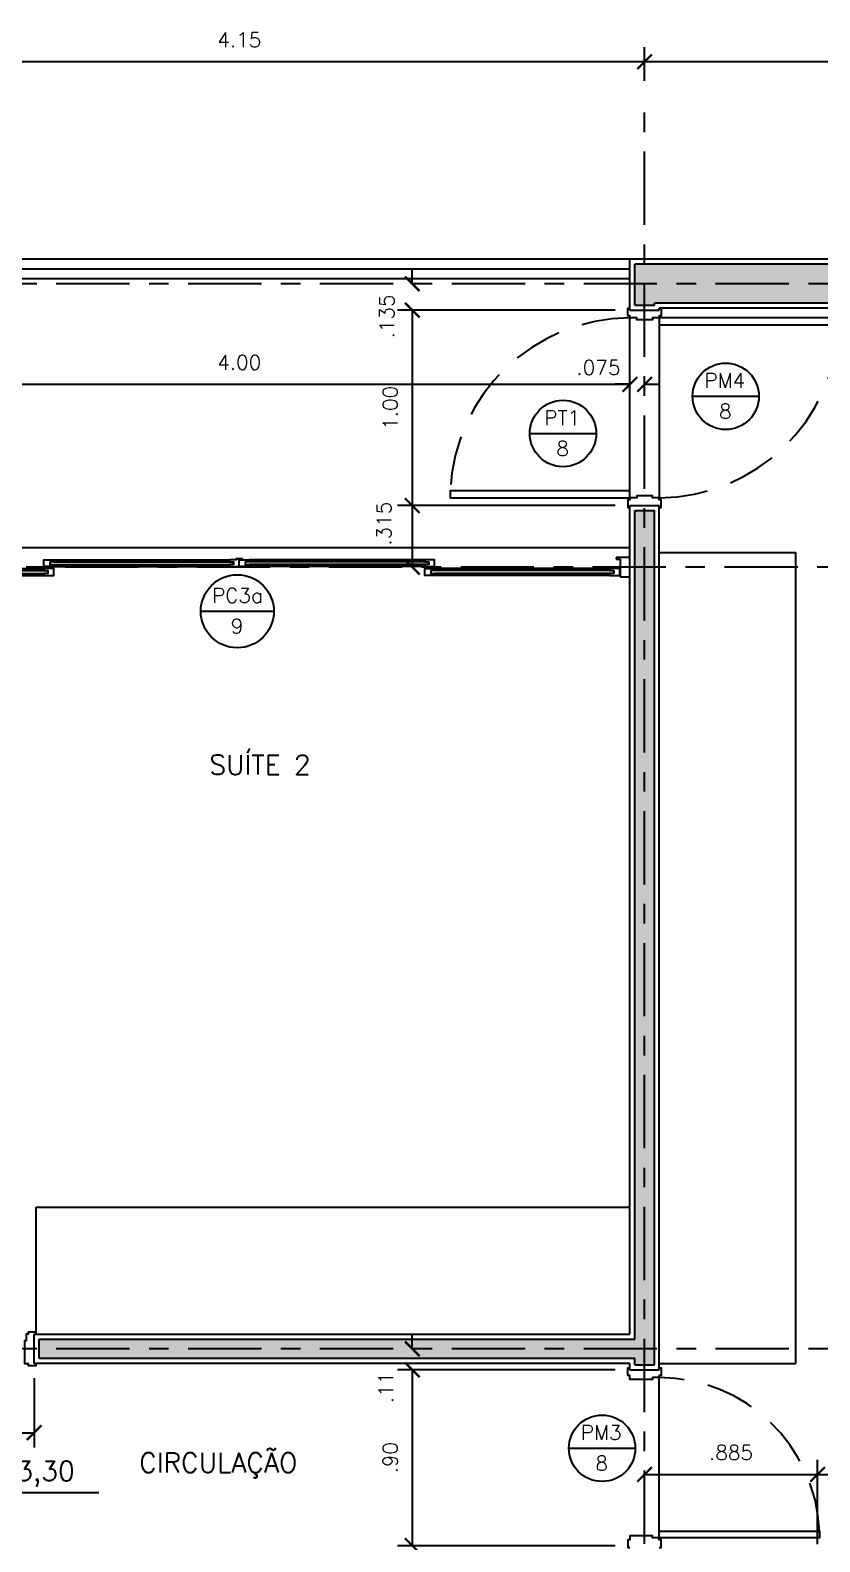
# Model space of a CAD drawing. Header units: millimetres. Extents: x 128 to 761, y 122 to 191.
# Drawn here: x 211.92 to 215.96, y 130.55 to 138.28 of the extents above; entities that cross this region are included whole.
import ezdxf

# ---------------------------------------------------------------- set-up
doc = ezdxf.new("R2010")
doc.units = ezdxf.units.MM
doc.linetypes.add('CENTER', pattern=[0.6, 0.375, -0.075, 0.075, -0.075])
doc.linetypes.add('HIDDEN', pattern=[0.375, 0.25, -0.125])
for name, color, linetype in [('ALV', 5, 'Continuous'), ('CAIX', 2, 'Continuous'), ('CAIXN', 7, 'Continuous'), ('COTAS', 1, 'Continuous'), ('EIXOS', 141, 'CENTER'), ('LVISTA02', 1, 'Continuous'), ('NOTAS', 2, 'Continuous'), ('REVEST', 2, 'Continuous'), ('SOLID', 8, 'Continuous'), ('TEXT', 3, 'Continuous')]:
    doc.layers.add(name, color=color, linetype=linetype)
doc.styles.add('60-50', font='romans.shx', dxfattribs={"height": 0.075})
doc.styles.add('80-50', font='romans.shx', dxfattribs={"height": 0.1})
doc.dimstyles.new('50', dxfattribs={"dimtxt": 0.1, "dimasz": 2.5, "dimexe": 1.25, "dimexo": 0.625, "dimgap": 0.075, "dimtad": 1, "dimzin": 0, "dimdsep": 46, "dimtxsty": '60-50', "dimcen": 2.5, "dimclrt": 3, "dimadec": 0, "dimazin": 0, "dimtfac": 1, "dimtmove": 0, "dimatfit": 3, "dimfxl": 1, "dimarcsym": 0})

# ---------------------------------------------------------------- blocks, each defined once
blk = doc.blocks.new('_ARCHTICK')
at = {"color": 0, "linetype": 'ByBlock', "const_width": 0.15}
blk.add_lwpolyline([(-0.5, -0.5), (0.5, 0.5)], dxfattribs=at)
blk = doc.blocks.new('*D188')
at = {"layer": 'COTAS', "color": 0, "lineweight": -2}
for p, q in [((215.064, 138.0254), (215.064, 138.1977)), ((220.214, 138.0254), (220.214, 138.1977)), ((220.214, 138.1227), (215.064, 138.1227))]:
    blk.add_line(p, q, dxfattribs=at)
at = {"layer": 'DEFPOINTS', "color": 0}
for p in [(215.064, 138.1227), (215.064, 137.9504), (220.214, 137.9504)]:
    blk.add_point(p, dxfattribs=at)
at = {"layer": 'COTAS', "color": 0, "lineweight": -2, "xscale": 0.075, "yscale": 0.075, "zscale": 0.075, "rotation": 180}
blk.add_blockref('_ARCHTICK', (215.064, 138.1227), dxfattribs=at)
at = {"layer": 'COTAS', "color": 0, "lineweight": -2, "xscale": 0.075, "yscale": 0.075, "zscale": 0.075}
blk.add_blockref('_ARCHTICK', (220.214, 138.1227), dxfattribs=at)
at = {"layer": 'COTAS', "color": 3, "insert": (217.639, 138.2352), "char_height": 0.075, "attachment_point": 5, "style": '60-50'}
blk.add_mtext('5.15', dxfattribs=at)
blk = doc.blocks.new('*D189')
at = {"layer": 'COTAS', "color": 0, "lineweight": -2}
for p, q in [((210.914, 138.0254), (210.914, 138.1977)), ((215.064, 138.1227), (210.914, 138.1227))]:
    blk.add_line(p, q, dxfattribs=at)
at = {"layer": 'DEFPOINTS', "color": 0}
for p in [(210.914, 138.1227), (210.914, 137.9504), (215.064, 137.9504)]:
    blk.add_point(p, dxfattribs=at)
at = {"layer": 'COTAS', "color": 0, "lineweight": -2, "xscale": 0.075, "yscale": 0.075, "zscale": 0.075, "rotation": 180}
blk.add_blockref('_ARCHTICK', (210.914, 138.1227), dxfattribs=at)
at = {"layer": 'COTAS', "color": 0, "lineweight": -2, "xscale": 0.075, "yscale": 0.075, "zscale": 0.075}
blk.add_blockref('_ARCHTICK', (215.064, 138.1227), dxfattribs=at)
at = {"layer": 'COTAS', "color": 3, "insert": (212.989, 138.2352), "char_height": 0.075, "attachment_point": 5, "style": '60-50'}
blk.add_mtext('4.15', dxfattribs=at)
blk = doc.blocks.new('*D232')
at = {"layer": 'COTAS', "color": 0, "lineweight": -2}
for p, q in [((214.989, 135.9271), (214.989, 136.5474)), ((210.989, 136.4724), (214.989, 136.4724))]:
    blk.add_line(p, q, dxfattribs=at)
at = {"layer": 'DEFPOINTS', "color": 0}
for p in [(214.989, 136.4724), (210.989, 136.1121), (214.989, 135.8521)]:
    blk.add_point(p, dxfattribs=at)
at = {"layer": 'COTAS', "color": 0, "lineweight": -2, "xscale": 0.075, "yscale": 0.075, "zscale": 0.075, "rotation": 180}
blk.add_blockref('_ARCHTICK', (210.989, 136.4724), dxfattribs=at)
at = {"layer": 'COTAS', "color": 0, "lineweight": -2, "xscale": 0.075, "yscale": 0.075, "zscale": 0.075}
blk.add_blockref('_ARCHTICK', (214.989, 136.4724), dxfattribs=at)
at = {"layer": 'COTAS', "color": 3, "insert": (212.989, 136.5849), "char_height": 0.075, "attachment_point": 5, "style": '60-50'}
blk.add_mtext('4.00', dxfattribs=at)
blk = doc.blocks.new('*D233')
at = {"layer": 'COTAS', "color": 0, "lineweight": -2}
for p, q in [((214.989, 136.4724), (214.914, 136.4724)), ((215.064, 136.4724), (215.139, 136.4724))]:
    blk.add_line(p, q, dxfattribs=at)
at = {"layer": 'DEFPOINTS', "color": 0}
for p in [(214.989, 136.4724), (215.064, 136.4724), (215.064, 136.4724)]:
    blk.add_point(p, dxfattribs=at)
at = {"layer": 'COTAS', "color": 0, "lineweight": -2, "xscale": 0.075, "yscale": 0.075, "zscale": 0.075}
blk.add_blockref('_ARCHTICK', (214.989, 136.4724), dxfattribs=at)
at = {"layer": 'COTAS', "color": 0, "lineweight": -2, "xscale": 0.075, "yscale": 0.075, "zscale": 0.075, "rotation": 180}
blk.add_blockref('_ARCHTICK', (215.064, 136.4724), dxfattribs=at)
at = {"layer": 'COTAS', "color": 3, "insert": (214.8278, 136.558), "char_height": 0.075, "attachment_point": 5, "style": '60-50'}
blk.add_mtext('.075', dxfattribs=at)
blk = doc.blocks.new('*D241')
at = {"layer": 'COTAS', "color": 0, "lineweight": -2}
for p, q in [((211.939, 131.3871), (211.939, 131.0326)), ((211.039, 131.1076), (211.939, 131.1076))]:
    blk.add_line(p, q, dxfattribs=at)
at = {"layer": 'DEFPOINTS', "color": 0}
for p in [(211.039, 131.4621), (211.939, 131.4621), (211.939, 131.1076)]:
    blk.add_point(p, dxfattribs=at)
at = {"layer": 'COTAS', "color": 0, "lineweight": -2, "xscale": 0.075, "yscale": 0.075, "zscale": 0.075, "rotation": 180}
blk.add_blockref('_ARCHTICK', (211.039, 131.1076), dxfattribs=at)
at = {"layer": 'COTAS', "color": 0, "lineweight": -2, "xscale": 0.075, "yscale": 0.075, "zscale": 0.075}
blk.add_blockref('_ARCHTICK', (211.939, 131.1076), dxfattribs=at)
at = {"layer": 'COTAS', "color": 3, "insert": (211.489, 131.2201), "char_height": 0.075, "attachment_point": 5, "style": '60-50'}
blk.add_mtext('.90', dxfattribs=at)
blk = doc.blocks.new('*D242')
at = {"layer": 'COTAS', "color": 0, "lineweight": -2}
for p, q in [((215.949, 130.5371), (215.949, 130.969)), ((215.064, 130.894), (215.949, 130.894))]:
    blk.add_line(p, q, dxfattribs=at)
at = {"layer": 'DEFPOINTS', "color": 0}
for p in [(215.064, 130.894), (215.949, 130.894), (215.949, 130.4621)]:
    blk.add_point(p, dxfattribs=at)
at = {"layer": 'COTAS', "color": 0, "lineweight": -2, "xscale": 0.075, "yscale": 0.075, "zscale": 0.075, "rotation": 180}
blk.add_blockref('_ARCHTICK', (215.064, 130.894), dxfattribs=at)
at = {"layer": 'COTAS', "color": 0, "lineweight": -2, "xscale": 0.075, "yscale": 0.075, "zscale": 0.075}
blk.add_blockref('_ARCHTICK', (215.949, 130.894), dxfattribs=at)
at = {"layer": 'COTAS', "color": 3, "insert": (215.5065, 131.0065), "char_height": 0.075, "attachment_point": 5, "style": '60-50'}
blk.add_mtext('.885', dxfattribs=at)
blk = doc.blocks.new('*D243')
at = {"layer": 'COTAS', "color": 0, "lineweight": -2}
for p, q in [((216.749, 130.5371), (216.749, 130.969)), ((215.949, 130.894), (216.749, 130.894))]:
    blk.add_line(p, q, dxfattribs=at)
at = {"layer": 'DEFPOINTS', "color": 0}
for p in [(216.749, 130.894), (215.949, 130.4621), (216.749, 130.4621)]:
    blk.add_point(p, dxfattribs=at)
at = {"layer": 'COTAS', "color": 0, "lineweight": -2, "xscale": 0.075, "yscale": 0.075, "zscale": 0.075, "rotation": 180}
blk.add_blockref('_ARCHTICK', (215.949, 130.894), dxfattribs=at)
at = {"layer": 'COTAS', "color": 0, "lineweight": -2, "xscale": 0.075, "yscale": 0.075, "zscale": 0.075}
blk.add_blockref('_ARCHTICK', (216.749, 130.894), dxfattribs=at)
at = {"layer": 'COTAS', "color": 3, "insert": (216.349, 131.0065), "char_height": 0.075, "attachment_point": 5, "style": '60-50'}
blk.add_mtext('.80', dxfattribs=at)
blk = doc.blocks.new('*D287')
at = {"layer": 'COTAS', "color": 0, "lineweight": -2}
for p, q in [((213.8746, 136.9871), (213.8746, 137.0621)), ((214.914, 136.8521), (213.7996, 136.8521)), ((213.8746, 136.8521), (213.8746, 136.7771))]:
    blk.add_line(p, q, dxfattribs=at)
at = {"layer": 'DEFPOINTS', "color": 0}
for p in [(213.8746, 136.9871), (213.8746, 136.8521), (214.989, 136.8521)]:
    blk.add_point(p, dxfattribs=at)
at = {"layer": 'COTAS', "color": 0, "lineweight": -2, "xscale": 0.075, "yscale": 0.075, "zscale": 0.075}
for p, rotation in [((213.8746, 136.9871), 270), ((213.8746, 136.8521), 90)]:
    blk.add_blockref('_ARCHTICK', p, dxfattribs=dict(at, rotation=rotation))
at = {"layer": 'COTAS', "color": 3, "insert": (213.7447, 136.8197), "char_height": 0.075, "attachment_point": 5, "rotation": 90, "style": '60-50'}
blk.add_mtext('.135', dxfattribs=at)
blk = doc.blocks.new('*D288')
at = {"layer": 'COTAS', "color": 0, "lineweight": -2}
for p, q in [((213.8746, 136.8521), (213.8746, 135.8521)), ((214.914, 135.8521), (213.7996, 135.8521))]:
    blk.add_line(p, q, dxfattribs=at)
at = {"layer": 'DEFPOINTS', "color": 0}
for p in [(214.989, 136.8521), (213.8746, 135.8521), (214.989, 135.8521)]:
    blk.add_point(p, dxfattribs=at)
at = {"layer": 'COTAS', "color": 0, "lineweight": -2, "xscale": 0.075, "yscale": 0.075, "zscale": 0.075}
for p, rotation in [((213.8746, 136.8521), 90), ((213.8746, 135.8521), 270)]:
    blk.add_blockref('_ARCHTICK', p, dxfattribs=dict(at, rotation=rotation))
at = {"layer": 'COTAS', "color": 3, "insert": (213.7621, 136.3521), "char_height": 0.075, "attachment_point": 5, "rotation": 90, "style": '60-50'}
blk.add_mtext('1.00', dxfattribs=at)
blk = doc.blocks.new('*D289')
at = {"layer": 'COTAS', "color": 0, "lineweight": -2}
blk.add_line((213.8746, 135.8521), (213.8746, 135.5371), dxfattribs=at)
at = {"layer": 'DEFPOINTS', "color": 0}
for p in [(214.989, 135.8521), (213.8746, 135.5371), (213.8746, 135.5371)]:
    blk.add_point(p, dxfattribs=at)
at = {"layer": 'COTAS', "color": 0, "lineweight": -2, "xscale": 0.075, "yscale": 0.075, "zscale": 0.075}
for p, rotation in [((213.8746, 135.8521), 90), ((213.8746, 135.5371), 270)]:
    blk.add_blockref('_ARCHTICK', p, dxfattribs=dict(at, rotation=rotation))
at = {"layer": 'COTAS', "color": 3, "insert": (213.73, 135.759), "char_height": 0.075, "attachment_point": 5, "rotation": 90, "style": '60-50'}
blk.add_mtext('.315', dxfattribs=at)
blk = doc.blocks.new('*D290')
at = {"layer": 'COTAS', "color": 0, "lineweight": -2}
for p, q in [((213.8746, 131.5371), (213.8746, 131.6121)), ((214.914, 131.4296), (213.7996, 131.4296)), ((213.8746, 131.4296), (213.8746, 131.3546))]:
    blk.add_line(p, q, dxfattribs=at)
at = {"layer": 'DEFPOINTS', "color": 0}
for p in [(213.8746, 131.5371), (213.8746, 131.4296), (214.989, 131.4296)]:
    blk.add_point(p, dxfattribs=at)
at = {"layer": 'COTAS', "color": 0, "lineweight": -2, "xscale": 0.075, "yscale": 0.075, "zscale": 0.075}
for p, rotation in [((213.8746, 131.5371), 270), ((213.8746, 131.4296), 90)]:
    blk.add_blockref('_ARCHTICK', p, dxfattribs=dict(at, rotation=rotation))
at = {"layer": 'COTAS', "color": 3, "insert": (213.7394, 131.3393), "char_height": 0.075, "attachment_point": 5, "rotation": 90, "style": '60-50'}
blk.add_mtext('.11', dxfattribs=at)
blk = doc.blocks.new('*D291')
at = {"layer": 'COTAS', "color": 0, "lineweight": -2}
for p, q in [((213.8746, 131.4296), (213.8746, 130.5296)), ((214.914, 130.5296), (213.7996, 130.5296))]:
    blk.add_line(p, q, dxfattribs=at)
at = {"layer": 'DEFPOINTS', "color": 0}
for p in [(214.989, 131.4296), (213.8746, 130.5296), (214.989, 130.5296)]:
    blk.add_point(p, dxfattribs=at)
at = {"layer": 'COTAS', "color": 0, "lineweight": -2, "xscale": 0.075, "yscale": 0.075, "zscale": 0.075}
for p, rotation in [((213.8746, 131.4296), 90), ((213.8746, 130.5296), 270)]:
    blk.add_blockref('_ARCHTICK', p, dxfattribs=dict(at, rotation=rotation))
at = {"layer": 'COTAS', "color": 3, "insert": (213.7621, 130.9796), "char_height": 0.075, "attachment_point": 5, "rotation": 90, "style": '60-50'}
blk.add_mtext('.90', dxfattribs=at)

msp = doc.modelspace()

# ---------------------------------------------------------------- hatches: boundary and pattern name
at = {"layer": 'SOLID'}
h = msp.add_hatch(color=256, dxfattribs=at)
h.paths.add_polyline_path([(215.014, 137.0871), (215.014, 136.8771), (215.114, 136.8771), (215.114, 136.8871), (220.314, 136.8871), (220.314, 137.0871)])
h.paths.add_polyline_path([(220.114, 131.4371), (220.314, 131.4371), (220.314, 133.9371), (220.114, 133.9371)])
h.paths.add_polyline_path([(220.114, 130.4871), (220.114, 130.4371), (216.774, 130.4371), (216.774, 130.3371), (220.314, 130.3371), (220.314, 130.4871)])
h.paths.add_polyline_path([(220.314, 127.9371), (220.314, 128.1371), (217.964, 128.1371), (217.964, 127.9371)])
h.paths.add_polyline_path([(216.914, 127.9371), (216.914, 128.1371), (215.964, 128.1371), (215.964, 127.9371)])
h = msp.add_hatch(color=256, dxfattribs=at)
h.paths.add_polyline_path([(215.014, 131.4871), (215.014, 131.4546), (215.114, 131.4546), (215.114, 135.8271), (215.014, 135.8271), (215.014, 131.5871), (211.964, 131.5871), (211.964, 131.4871)])
h.paths.add_polyline_path([(215.014, 127.9371), (215.114, 127.9371), (215.114, 130.3371), (215.924, 130.3371), (215.924, 130.4371), (215.114, 130.4371), (215.114, 130.5046), (215.014, 130.5046)])

# ---------------------------------------------------------------- linework, layer by layer
at = {"layer": 'ALV'}
for p, q in [((215.014, 136.8771), (215.014, 137.0871)), ((220.314, 137.0871), (215.014, 137.0871)), ((215.014, 136.8771), (215.114, 136.8771)), ((220.314, 136.8871), (215.114, 136.8871)), ((215.114, 136.8771), (215.114, 136.8871)), ((215.014, 131.5871), (215.014, 135.8271)), ((215.014, 135.8271), (215.114, 135.8271)), ((215.114, 131.4546), (215.114, 135.8271)), ((211.964, 131.5871), (215.014, 131.5871)), ((211.964, 131.4871), (211.964, 131.5871)), ((215.014, 131.4871), (211.964, 131.4871)), ((215.014, 131.4546), (215.014, 131.4871)), ((215.014, 131.4546), (215.114, 131.4546))]:
    msp.add_line(p, q, dxfattribs=at)
at = {"layer": 'CAIX'}
for p, q in [((214.989, 137.0621), (200.489, 137.0621)), ((214.989, 137.0121), (200.539, 137.0121)), ((211.0915, 135.5196), (211.989, 135.5196)), ((212.039, 135.5646), (212.939, 135.5646)), ((212.039, 135.5496), (212.939, 135.5496)), ((213.939, 135.5646), (213.039, 135.5646)), ((213.939, 135.5496), (213.039, 135.5496)), ((214.8865, 135.5196), (213.989, 135.5196)), ((214.9365, 135.5296), (214.8865, 135.5296)), ((214.8865, 135.5296), (214.8865, 135.5196)), ((214.8865, 135.5196), (214.9065, 135.5196)), ((214.9065, 135.5196), (214.9065, 135.5046)), ((214.989, 135.5871), (214.919, 135.5871)), ((214.919, 135.5871), (214.919, 135.5771)), ((214.919, 135.5771), (214.939, 135.5771)), ((214.9365, 135.4946), (214.9365, 135.5296)), ((214.939, 135.5771), (214.939, 135.4871)), ((211.0915, 135.5046), (211.989, 135.5046)), ((214.8865, 135.5046), (213.989, 135.5046)), ((214.9065, 135.5046), (214.8865, 135.5046)), ((214.8865, 135.5046), (214.8865, 135.4946)), ((214.8865, 135.4946), (214.9365, 135.4946)), ((214.939, 135.4871), (214.989, 135.4871))]:
    msp.add_line(p, q, dxfattribs=at)
at = {"layer": 'CAIX', "color": 1}
for p, q in [((211.0915, 135.5296), (211.989, 135.5296)), ((212.039, 135.5746), (212.939, 135.5746)), ((212.039, 135.5396), (212.939, 135.5396)), ((213.939, 135.5746), (213.039, 135.5746)), ((213.939, 135.5396), (213.039, 135.5396)), ((214.8865, 135.5296), (213.989, 135.5296)), ((211.0915, 135.4946), (211.989, 135.4946)), ((214.8865, 135.4946), (213.989, 135.4946))]:
    msp.add_line(p, q, dxfattribs=at)
at = {"layer": 'CAIX'}
for points in [[(215.139, 136.8621), (215.149, 136.8621), (215.149, 136.8221), (215.139, 136.8221), (215.139, 136.8121), (215.104, 136.8121), (215.104, 136.8021), (215.024, 136.8021), (215.024, 136.8121), (214.989, 136.8121), (214.989, 136.8221), (214.979, 136.8221), (214.979, 136.8621), (214.989, 136.8621)], [(215.139, 136.8121), (215.139, 136.7771), (216.0589, 136.7771), (216.0589, 136.8121), (215.139, 136.8121)], [(214.989, 135.8921), (214.989, 135.9271), (214.069, 135.9271), (214.069, 135.8921), (214.989, 135.8921)], [(215.139, 135.8421), (215.149, 135.8421), (215.149, 135.8821), (215.139, 135.8821), (215.139, 135.8921), (215.104, 135.8921), (215.104, 135.9021), (215.024, 135.9021), (215.024, 135.8921), (214.989, 135.8921), (214.989, 135.8821), (214.979, 135.8821), (214.979, 135.8421), (214.989, 135.8421)], [(213.0064, 135.5746), (213.0064, 135.5801), (212.974, 135.5801), (212.974, 135.5746), (212.939, 135.5746), (212.939, 135.5646), (212.959, 135.5646), (212.959, 135.5496), (212.939, 135.5496), (212.939, 135.5396), (212.989, 135.5396), (212.989, 135.5746)], [(211.949, 131.6121), (211.949, 131.6221), (211.909, 131.6221), (211.909, 131.6121), (211.899, 131.6121), (211.899, 131.5771), (211.889, 131.5771), (211.889, 131.4621), (211.909, 131.4621), (211.909, 131.4521), (211.949, 131.4521), (211.949, 131.4621)], [(215.139, 131.4396), (215.149, 131.4396), (215.149, 131.3996), (215.139, 131.3996), (215.139, 131.3896), (215.104, 131.3896), (215.104, 131.3796), (214.989, 131.3796), (214.989, 131.3996), (214.979, 131.3996), (214.979, 131.4396), (214.989, 131.4396)], [(215.139, 130.5196), (215.149, 130.5196), (215.149, 130.5596), (215.139, 130.5596), (215.139, 130.5696), (215.104, 130.5696), (215.104, 130.5796), (214.989, 130.5796), (214.989, 130.5596), (214.979, 130.5596), (214.979, 130.5196), (214.989, 130.5196)], [(215.139, 130.5696), (215.139, 130.6046), (215.959, 130.6046), (215.959, 130.5696), (215.139, 130.5696)]]:
    msp.add_lwpolyline(points, dxfattribs=at)
for points in [[(212.019, 135.5646), (212.019, 135.5496), (212.039, 135.5496), (212.039, 135.5396), (211.989, 135.5396), (211.989, 135.5746), (212.039, 135.5746), (212.039, 135.5646)], [(211.989, 135.5296), (211.989, 135.5196), (212.009, 135.5196), (212.009, 135.5046), (211.989, 135.5046), (211.989, 135.4946), (212.039, 135.4946), (212.039, 135.5296)], [(213.019, 135.5646), (213.019, 135.5496), (213.039, 135.5496), (213.039, 135.5396), (212.989, 135.5396), (212.989, 135.5746), (213.039, 135.5746), (213.039, 135.5646)], [(213.959, 135.5646), (213.959, 135.5496), (213.939, 135.5496), (213.939, 135.5396), (213.989, 135.5396), (213.989, 135.5746), (213.939, 135.5746), (213.939, 135.5646)], [(213.969, 135.5196), (213.969, 135.5046), (213.989, 135.5046), (213.989, 135.4946), (213.939, 135.4946), (213.939, 135.5296), (213.989, 135.5296), (213.989, 135.5196)]]:
    msp.add_lwpolyline(points, close=True, dxfattribs=at)
at = {"layer": 'CAIX', "color": 8, "linetype": 'HIDDEN'}
for centre, radius, start, end in [((214.9926, 135.8877), 0.9244, 90.22795, 177.55622), ((215.1353, 136.8165), 0.9244, 270.22795, 357.55622), ((215.1391, 130.5689), 0.8207, 2.49125, 90.00723)]:
    msp.add_arc(centre, radius, start, end, dxfattribs=at)
at = {"layer": 'CAIXN', "color": 8, "ltscale": 0.5}
for p, q in [((215.3093, 136.4112), (215.6493, 136.4112)), ((214.4763, 136.2209), (214.8163, 136.2209)), ((212.7922, 135.3112), (213.1662, 135.3112)), ((214.6765, 131.028), (215.0165, 131.028))]:
    msp.add_line(p, q, dxfattribs=at)
for centre, radius in [((215.4793, 136.4112), 0.17), ((214.6463, 136.2209), 0.17), ((212.9792, 135.3112), 0.187), ((214.8465, 131.028), 0.17)]:
    msp.add_circle(centre, radius, dxfattribs=at)
at = {"layer": 'EIXOS'}
for p, q in [((215.064, 124.4635), (215.064, 137.9504)), ((221.2022, 136.9871), (199.4785, 136.9871)), ((216.5227, 135.5371), (199.4785, 135.5371)), ((221.2022, 131.5371), (199.4785, 131.5371))]:
    msp.add_line(p, q, dxfattribs=at)
at = {"layer": 'LVISTA02'}
for p, q in [((214.989, 137.1121), (200.439, 137.1121)), ((214.989, 135.9271), (214.989, 136.8121)), ((215.139, 136.7771), (215.139, 135.8921)), ((210.989, 135.6371), (214.989, 135.6371)), ((215.139, 135.6121), (215.839, 135.6121)), ((215.839, 131.4621), (215.839, 135.6121)), ((211.949, 132.2621), (214.989, 132.2621)), ((211.949, 131.6121), (211.949, 132.2621)), ((215.139, 131.4621), (215.839, 131.4621)), ((215.139, 130.6046), (215.139, 131.3896))]:
    msp.add_line(p, q, dxfattribs=at)
at = {"layer": 'NOTAS', "color": 1}
msp.add_line((211.3713, 130.8025), (212.2708, 130.8025), dxfattribs=at)
at = {"layer": 'REVEST'}
for p, q in [((220.339, 137.1121), (214.989, 137.1121)), ((214.989, 136.8521), (214.989, 137.1121)), ((214.989, 136.8521), (215.139, 136.8521)), ((220.339, 136.8621), (215.139, 136.8621)), ((215.139, 136.8521), (215.139, 136.8621)), ((214.989, 131.6121), (214.989, 135.8521)), ((214.989, 135.8521), (215.139, 135.8521)), ((215.139, 131.4296), (215.139, 135.8521)), ((211.939, 131.6121), (214.989, 131.6121)), ((211.939, 131.4621), (211.939, 131.6121)), ((214.989, 131.4621), (211.939, 131.4621)), ((214.989, 131.4296), (214.989, 131.4621)), ((214.989, 131.4296), (215.139, 131.4296))]:
    msp.add_line(p, q, dxfattribs=at)

# ---------------------------------------------------------------- texts
at = {"layer": 'CAIXN', "color": 2, "ltscale": 0.5, "char_height": 0.075, "attachment_point": 5, "style": '60-50'}
for s, insert in [('PM4', (215.4747, 136.4921)), ('8', (215.4775, 136.3344)), ('PT1', (214.6417, 136.3017)), ('8', (214.6445, 136.1441)), ('PC3a', (212.98, 135.3921)), ('9', (212.9774, 135.2344)), ('PM3', (214.8419, 131.1088)), ('8', (214.8447, 130.9511))]:
    msp.add_mtext(s, dxfattribs=dict(at, insert=insert))
at = {"layer": 'NOTAS', "color": 3, "style": '80-50'}
msp.add_text('+3,30', height=0.1, dxfattribs=at).set_placement((211.7354, 130.8616))
at = {"layer": 'TEXT', "style": '80-50'}
for s, p in [('SUÍTE 2', (212.8363, 134.4753)), ('CIRCULAÇÃO', (212.4769, 130.9044))]:
    msp.add_text(s, height=0.1, dxfattribs=at).set_placement(p)

# ---------------------------------------------------------------- dimensions: what is measured, and where the dimension line sits
at = {"layer": 'COTAS'}
for base, p1, p2, override, picture, middle in [((210.914, 138.1227), (215.064, 137.9504), (210.914, 137.9504), {"dimasz": 0.075, "dimexe": 0.075, "dimexo": 0.075, "dimzin": 4, "dimblk1": 'ARCHTICK', "dimblk2": 'ARCHTICK', "dimsah": 1, "dimse1": 1, "dimtmove": 2}, '*D189', (212.989, 138.2352)), ((215.064, 138.1227), (220.214, 137.9504), (215.064, 137.9504), {"dimasz": 0.075, "dimexe": 0.075, "dimexo": 0.075, "dimzin": 4, "dimblk1": 'ARCHTICK', "dimblk2": 'ARCHTICK', "dimsah": 1, "dimtmove": 2}, '*D188', (217.639, 138.2352)), ((214.989, 136.4724), (210.989, 136.1121), (214.989, 135.8521), {"dimasz": 0.075, "dimexe": 0.075, "dimexo": 0.075, "dimzin": 4, "dimblk1": 'ARCHTICK', "dimblk2": 'ARCHTICK', "dimsah": 1, "dimse1": 1, "dimtofl": 0, "dimtmove": 2}, '*D232', (212.989, 136.5849)), ((211.939, 131.1076), (211.039, 131.4621), (211.939, 131.4621), {"dimasz": 0.075, "dimexe": 0.075, "dimexo": 0.075, "dimzin": 4, "dimblk1": 'ARCHTICK', "dimblk2": 'ARCHTICK', "dimsah": 1, "dimse1": 1, "dimtofl": 0, "dimtmove": 2}, '*D241', (211.489, 131.2201)), ((215.949, 130.894), (215.064, 130.894), (215.949, 130.4621), {"dimasz": 0.075, "dimexe": 0.075, "dimexo": 0.075, "dimdec": 3, "dimzin": 4, "dimblk1": 'ARCHTICK', "dimblk2": 'ARCHTICK', "dimsah": 1, "dimse1": 1, "dimtofl": 0, "dimtmove": 2}, '*D242', (215.5065, 131.0065)), ((216.749, 130.894), (215.949, 130.4621), (216.749, 130.4621), {"dimasz": 0.075, "dimexe": 0.075, "dimexo": 0.075, "dimzin": 4, "dimblk1": 'ARCHTICK', "dimblk2": 'ARCHTICK', "dimsah": 1, "dimse1": 1, "dimtofl": 0, "dimtmove": 2}, '*D243', (216.349, 131.0065))]:
    dim = msp.add_linear_dim(base=base, p1=p1, p2=p2, dimstyle='50', override=override, dxfattribs=at)
    dim.commit()
    dim.dimension.update_dxf_attribs({"geometry": picture, "text_midpoint": middle})
for base, p1, p2, override, picture, middle in [((213.8746, 136.8521), (213.8746, 136.9871), (214.989, 136.8521), {"dimasz": 0.075, "dimexe": 0.075, "dimexo": 0.075, "dimdec": 3, "dimzin": 4, "dimblk1": 'ARCHTICK', "dimblk2": 'ARCHTICK', "dimsah": 1, "dimtofl": 0, "dimtmove": 2}, '*D287', (213.7447, 136.8197)), ((213.8746, 135.5371), (214.989, 135.8521), (213.8746, 135.5371), {"dimasz": 0.075, "dimexe": 0.075, "dimexo": 0.075, "dimdec": 3, "dimzin": 4, "dimblk1": 'ARCHTICK', "dimblk2": 'ARCHTICK', "dimsah": 1, "dimse1": 1, "dimtofl": 0, "dimtmove": 2}, '*D289', (213.73, 135.759)), ((213.8746, 131.4296), (213.8746, 131.5371), (214.989, 131.4296), {"dimasz": 0.075, "dimexe": 0.075, "dimexo": 0.075, "dimzin": 4, "dimblk1": 'ARCHTICK', "dimblk2": 'ARCHTICK', "dimsah": 1, "dimtofl": 0, "dimtmove": 2}, '*D290', (213.7394, 131.3393))]:
    dim = msp.add_linear_dim(base=base, p1=p1, p2=p2, angle=90, dimstyle='50', override=override, dxfattribs=at)
    dim.commit()
    dim.dimension.update_dxf_attribs({"geometry": picture, "text_midpoint": middle, "dimtype": 160})
for base, p1, p2, picture, middle in [((213.8746, 135.8521), (214.989, 136.8521), (214.989, 135.8521), '*D288', (213.7621, 136.3521)), ((213.8746, 130.5296), (214.989, 131.4296), (214.989, 130.5296), '*D291', (213.7621, 130.9796))]:
    dim = msp.add_linear_dim(base=base, p1=p1, p2=p2, angle=90, dimstyle='50', override={"dimasz": 0.075, "dimexe": 0.075, "dimexo": 0.075, "dimzin": 4, "dimblk1": 'ARCHTICK', "dimblk2": 'ARCHTICK', "dimsah": 1, "dimse1": 1, "dimtofl": 0, "dimtmove": 2}, dxfattribs=at)
    dim.commit()
    dim.dimension.update_dxf_attribs({"geometry": picture, "text_midpoint": middle})
dim = msp.add_linear_dim(base=(215.064, 136.4724), p1=(214.989, 136.4724), p2=(215.064, 136.4724), text='.075', dimstyle='50', override={"dimasz": 0.075, "dimexe": 0.075, "dimexo": 0.075, "dimdec": 3, "dimzin": 4, "dimblk1": 'ARCHTICK', "dimblk2": 'ARCHTICK', "dimsah": 1, "dimse1": 1, "dimtofl": 0, "dimtmove": 2}, dxfattribs=at)
dim.commit()
dim.dimension.update_dxf_attribs({"geometry": '*D233', "text_midpoint": (214.8278, 136.558), "dimtype": 160})

doc.saveas('drawing.dxf')
